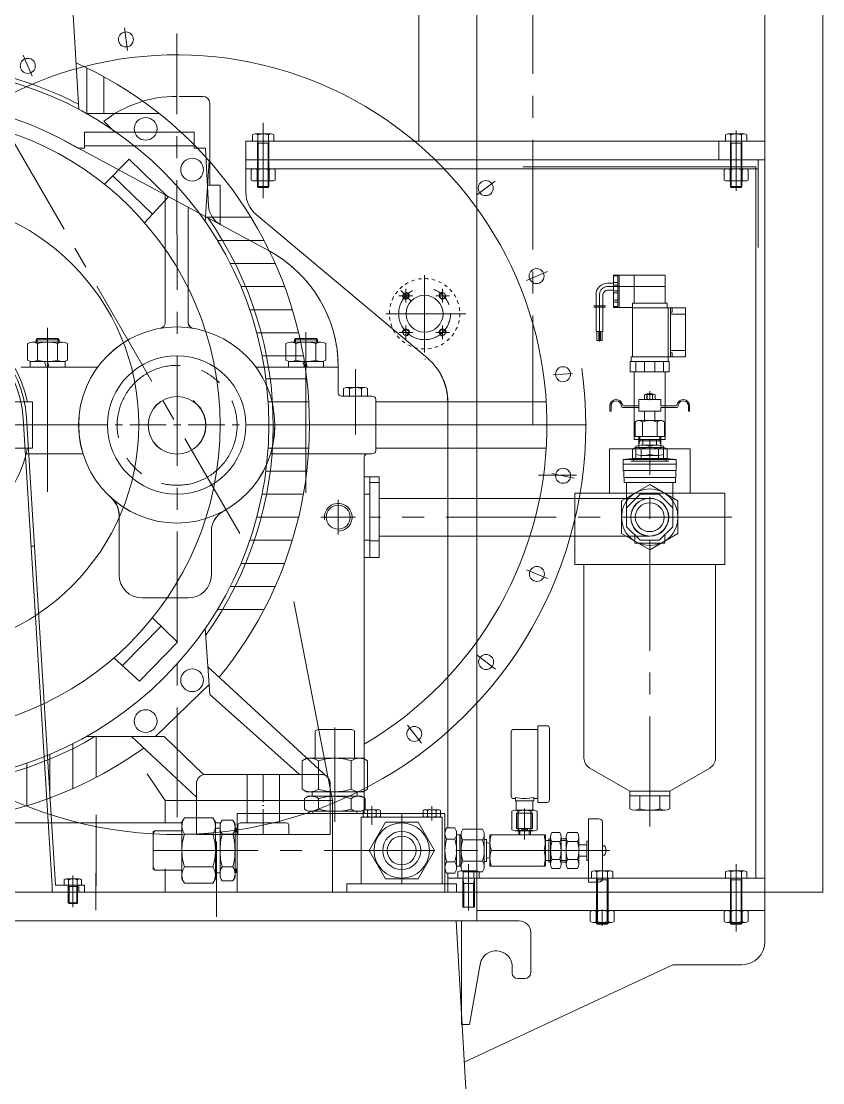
# Model space of a CAD drawing. Header units: inches. Extents: x 0 to 22015, y 0 to 16774.
# Drawn here: x 4957 to 5652, y 2529 to 3449 of the extents above; entities that cross this region are included whole.
import ezdxf

# ---------------------------------------------------------------- set-up
doc = ezdxf.new("R2010")
doc.units = ezdxf.units.IN
doc.header["$MEASUREMENT"] = 0
for name, pattern in [('ACAD_ISO04W100', [30, 24, -3, 0, -3]), ('CENTER', [50.8, 31.75, -6.35, 6.35, -6.35]), ('EB_DASH', [6, 3, -3])]:
    doc.linetypes.add(name, pattern=pattern)
for name, color, linetype, lineweight in [('CAXA0', 7, 'Continuous', 5), ('CAXA1', 5, 'CENTER', 5), ('CAXA2', 6, 'EB_DASH', 5), ('CAXA4', 3, 'Continuous', 5), ('图层1', 1, 'ACAD_ISO04W100', 5)]:
    doc.layers.add(name, color=color, linetype=linetype, lineweight=lineweight)

msp = doc.modelspace()

# ---------------------------------------------------------------- linework, layer by layer
at = {"color": 7, "lineweight": 5}
for p, q in [((5501.72, 3035.53), (5267.22, 3035.53)), ((5501.72, 3002.92), (5267.22, 3002.92))]:
    msp.add_line(p, q, dxfattribs=at)
at = {"layer": 'CAXA0', "color": 7, "linetype": 'Continuous', "lineweight": 5}
for p, q in [((5601.62, 3345.22), (5601.62, 4099.23)), ((5351.72, 3894.23), (5351.72, 2694.23)), ((5651.72, 3894.23), (5651.72, 2694.23)), ((5301.62, 3706.23), (5301.62, 3345.22)), ((5601.62, 3394.22), (5601.62, 2694.23)), ((5093.78, 3384.22), (5114.29, 3384.22)), ((5120.29, 3327.72), (5120.29, 3378.22)), ((5037.37, 3353.64), (5028.44, 3362.57)), ((5011.72, 3353.23), (5011.72, 3339.23)), ((5011.72, 3353.23), (5106.72, 3353.23)), ((5106.72, 3339.23), (5106.72, 3353.23)), ((5157.38, 3350.89), (5157.38, 3345.22)), ((5173.55, 3351.62), (5159.69, 3351.62)), ((5162, 3350.89), (5162, 3345.22)), ((5171.24, 3350.89), (5171.24, 3345.22)), ((5175.86, 3350.89), (5175.86, 3345.22)), ((5567.39, 3350.89), (5567.39, 3345.22)), ((5583.55, 3351.62), (5569.69, 3351.62)), ((5572, 3350.89), (5572, 3345.22)), ((5581.24, 3350.89), (5581.24, 3345.22)), ((5585.86, 3350.89), (5585.86, 3345.22)), ((4994.57, 3345.71), (5171.28, 3250.46)), ((4994.57, 3345.71), (5006.59, 3339.23)), ((5601.62, 3345.22), (5151.62, 3345.22)), ((5151.62, 3345.22), (5151.62, 3329.22)), ((5175.86, 3345.22), (5157.38, 3345.22)), ((5171.62, 3345.22), (5161.62, 3345.22)), ((5161.62, 3345.22), (5162.37, 3343.72)), ((5161.62, 3345.22), (5161.62, 3305.97)), ((5171.62, 3343.72), (5161.62, 3343.72)), ((5162.37, 3343.72), (5162.37, 3305.22)), ((5171.62, 3345.22), (5170.87, 3343.72)), ((5170.87, 3343.72), (5170.87, 3305.22)), ((5171.62, 3345.22), (5171.62, 3305.97)), ((5561.63, 3345.22), (5561.63, 3329.22)), ((5585.86, 3345.22), (5567.39, 3345.22)), ((5581.62, 3345.22), (5571.62, 3345.22)), ((5571.62, 3345.22), (5572.37, 3343.72)), ((5571.62, 3345.22), (5571.62, 3305.97)), ((5581.62, 3343.72), (5571.62, 3343.72)), ((5572.37, 3343.72), (5572.37, 3305.22)), ((5581.62, 3345.22), (5580.87, 3343.72)), ((5580.87, 3343.72), (5580.87, 3305.22)), ((5581.62, 3345.22), (5581.62, 3305.97)), ((5002.56, 3341.23), (5002.89, 3341.23)), ((5002.89, 3341.23), (5002.56, 3341.23)), ((5011.72, 3339.23), (5005.94, 3339.23)), ((5011.72, 3339.23), (5006.59, 3339.23)), ((5011.72, 3341.23), (5011.72, 3339.23)), ((5034.83, 3341.23), (5011.72, 3341.23)), ((5106.72, 3341.23), (5011.72, 3341.23)), ((5011.72, 3341.23), (5106.72, 3341.23)), ((5011.72, 3341.23), (5106.72, 3341.23)), ((5106.72, 3341.23), (5011.72, 3341.23)), ((5106.72, 3341.23), (5034.83, 3341.23)), ((5106.72, 3341.23), (5106.72, 3339.23)), ((5116.72, 3339.23), (5106.72, 3339.23)), ((5111.72, 3339.23), (5106.72, 3339.23)), ((5116.72, 3339.23), (5119.33, 3289.37)), ((5120.29, 3307.22), (5120.29, 3327.72)), ((5601.62, 3329.22), (5151.62, 3329.22)), ((5151.62, 3329.22), (5151.62, 3300.89)), ((5593.62, 3323.22), (5391.62, 3323.22)), ((5593.62, 3323.22), (5593.62, 2706.23)), ((5595.62, 3329.22), (5595.62, 3253.22)), ((5595.62, 3321.22), (5151.62, 3321.22)), ((5156.23, 3320.48), (5156.23, 3311.61)), ((5156.23, 3320.48), (5156.23, 3311.62)), ((5158.83, 3321.25), (5174.41, 3321.25)), ((5158.83, 3321.25), (5174.42, 3321.25)), ((5161.42, 3311.61), (5161.42, 3320.48)), ((5161.43, 3311.62), (5161.43, 3320.48)), ((5171.82, 3311.61), (5171.82, 3320.48)), ((5171.82, 3311.62), (5171.82, 3320.48)), ((5177.01, 3320.48), (5177.01, 3311.61)), ((5177.01, 3320.48), (5177.01, 3311.62)), ((5566.23, 3320.48), (5566.23, 3311.61)), ((5566.23, 3320.48), (5566.23, 3311.62)), ((5568.83, 3321.25), (5584.42, 3321.25)), ((5568.83, 3321.25), (5584.42, 3321.25)), ((5571.43, 3311.61), (5571.43, 3320.48)), ((5571.43, 3311.62), (5571.43, 3320.48)), ((5581.82, 3311.61), (5581.82, 3320.48)), ((5581.82, 3311.62), (5581.82, 3320.48)), ((5587.01, 3320.48), (5587.01, 3311.61)), ((5587.02, 3320.48), (5587.02, 3311.62)), ((5129.29, 3307.22), (5118.48, 3307.22)), ((5129.29, 3307.22), (5129.29, 3273.15)), ((5158.83, 3310.85), (5174.41, 3310.85)), ((5158.83, 3310.85), (5174.42, 3310.85)), ((5162.37, 3305.22), (5161.62, 3305.97)), ((5171.62, 3305.97), (5161.62, 3305.97)), ((5170.87, 3305.22), (5162.37, 3305.22)), ((5170.87, 3305.22), (5171.62, 3305.97)), ((5568.83, 3310.85), (5584.42, 3310.85)), ((5568.83, 3310.85), (5584.42, 3310.85)), ((5572.37, 3305.22), (5571.62, 3305.97)), ((5581.62, 3305.97), (5571.62, 3305.97)), ((5580.87, 3305.22), (5572.37, 3305.22)), ((5580.87, 3305.22), (5581.62, 3305.97)), ((5081.72, 3298.09), (5081.72, 3187.98)), ((5101.72, 3287.53), (5101.72, 3187.96)), ((5160.55, 3281.73), (5308.76, 3157.37)), ((5465.22, 3222.25), (5470.22, 3222.25)), ((5488.22, 3229.25), (5470.21, 3229.25)), ((5470.22, 3229.25), (5470.22, 3209.25)), ((5470.22, 3228.43), (5474.22, 3228.43)), ((5470.22, 3222.89), (5474.22, 3222.89)), ((5474.22, 3229.25), (5474.22, 3209.25)), ((5475.22, 3229.25), (5475.22, 3209.25)), ((5488.22, 3229.25), (5515.22, 3229.25)), ((5488.22, 3229.25), (5488.22, 3204.75)), ((5515.22, 3229.25), (5515.22, 3204.75)), ((5465.22, 3216.25), (5470.22, 3216.25)), ((5470.22, 3221.25), (5470.22, 3201.25)), ((5470.22, 3220.43), (5474.22, 3220.43)), ((5470.22, 3215.6), (5474.22, 3215.6)), ((5470.22, 3213.71), (5474.22, 3213.71)), ((5474.22, 3221.25), (5474.22, 3201.25)), ((5475.22, 3221.25), (5475.22, 3201.25)), ((5455.22, 3212.25), (5455.22, 3202.45)), ((5455.22, 3204.25), (5455.22, 3194.45)), ((5461.22, 3212.25), (5461.22, 3202.45)), ((5461.22, 3204.25), (5461.22, 3194.45)), ((5470.22, 3207.6), (5474.22, 3207.6)), ((5470.22, 3205.71), (5474.22, 3205.71)), ((5486.72, 3204.75), (5516.72, 3204.75)), ((5486.72, 3204.75), (5486.72, 3200.75)), ((5516.72, 3204.75), (5516.72, 3200.75)), ((5453.22, 3202.45), (5463.4, 3202.45)), ((5453.22, 3201.45), (5463.4, 3201.45)), ((5455.22, 3201.45), (5455.22, 3180.26)), ((5461.22, 3201.45), (5461.22, 3180.26)), ((5470.22, 3202.06), (5474.22, 3202.06)), ((5470.22, 3201.25), (5486.72, 3201.25)), ((5486.72, 3200.75), (5486.72, 3158.25)), ((5486.72, 3200.75), (5532.72, 3200.75)), ((5486.72, 3196.75), (5486.72, 3192.75)), ((5517.72, 3200.75), (5517.72, 3158.25)), ((5519.72, 3200.75), (5519.72, 3158.25)), ((5519.72, 3200.55), (5521.22, 3200.55)), ((5519.72, 3197.05), (5521.22, 3197.05)), ((5519.72, 3195.25), (5532.72, 3195.25)), ((5521.22, 3200.55), (5521.22, 3197.05)), ((5532.72, 3200.75), (5532.72, 3158.25)), ((5517.72, 3192.75), (5517.72, 3154.23)), ((5455.22, 3180.26), (5461.22, 3180.26)), ((5455.97, 3172.41), (5455.97, 3180.26)), ((5457.47, 3172.41), (5457.47, 3180.26)), ((5458.97, 3172.41), (5458.97, 3180.26)), ((5460.47, 3172.41), (5460.47, 3180.26)), ((4962.4, 3155.51), (4962.4, 3169.85)), ((4992.71, 3171.13), (4966.73, 3171.13)), ((4969.76, 3173.13), (4970.76, 3174.13)), ((4989.76, 3173.13), (4969.76, 3173.13)), ((4969.76, 3173.13), (4969.76, 3171.13)), ((4988.76, 3174.13), (4970.76, 3174.13)), ((4970.76, 3174.13), (4970.76, 3171.13)), ((4971.06, 3169.85), (4971.06, 3155.51)), ((4988.38, 3169.85), (4988.38, 3155.51)), ((4989.76, 3173.13), (4988.76, 3174.13)), ((4988.76, 3174.13), (4988.76, 3171.13)), ((4989.76, 3173.13), (4989.76, 3171.13)), ((4997.04, 3155.51), (4997.04, 3169.85)), ((5186.4, 3155.51), (5186.4, 3169.85)), ((5216.71, 3171.13), (5190.73, 3171.13)), ((5193.76, 3173.13), (5194.76, 3174.13)), ((5213.76, 3173.13), (5193.76, 3173.13)), ((5193.76, 3173.13), (5193.76, 3171.13)), ((5212.76, 3174.13), (5194.76, 3174.13)), ((5194.76, 3174.13), (5194.76, 3171.13)), ((5195.06, 3169.85), (5195.06, 3155.51)), ((5212.38, 3169.85), (5212.38, 3155.51)), ((5213.76, 3173.13), (5212.76, 3174.13)), ((5212.76, 3174.13), (5212.76, 3171.13)), ((5213.76, 3173.13), (5213.76, 3171.13)), ((5221.04, 3155.51), (5221.04, 3169.85)), ((5457.47, 3172.41), (5455.97, 3172.41)), ((5460.47, 3172.41), (5458.97, 3172.41)), ((5485.72, 3158.25), (5532.72, 3158.25)), ((5485.72, 3158.25), (5485.72, 3154.23)), ((5517.72, 3158.25), (5517.72, 3154.23)), ((5519.72, 3163.75), (5532.72, 3163.75)), ((5519.72, 3161.94), (5521.22, 3161.94)), ((5519.72, 3158.44), (5521.22, 3158.44)), ((5521.22, 3158.44), (5521.22, 3161.94)), ((5022.94, 3149.23), (4956.92, 3149.23)), ((4964.66, 3154.23), (4994.86, 3154.23)), ((4964.66, 3149.23), (4964.66, 3154.23)), ((4964.66, 3149.23), (4994.86, 3149.23)), ((4992.71, 3154.23), (4966.73, 3154.23)), ((4978.47, 3149.23), (4977.13, 3154.23)), ((4980.88, 3149.88), (4979.72, 3154.23)), ((4981.06, 3149.23), (4980.88, 3149.88)), ((4994.86, 3149.23), (4994.86, 3154.23)), ((5231.72, 3149.23), (5160.42, 3149.23)), ((5188.66, 3154.23), (5218.86, 3154.23)), ((5188.66, 3149.23), (5188.66, 3154.23)), ((5188.66, 3149.23), (5218.86, 3149.23)), ((5216.71, 3154.23), (5190.73, 3154.23)), ((5202.47, 3149.23), (5201.13, 3154.23)), ((5204.88, 3149.88), (5203.72, 3154.23)), ((5205.06, 3149.23), (5204.88, 3149.88)), ((5218.86, 3149.23), (5218.86, 3154.23)), ((5231.72, 3150.19), (5231.72, 3127.23)), ((5484.72, 3154.23), (5484.72, 3145.25)), ((5518.72, 3154.23), (5484.72, 3154.23)), ((5489.74, 3145.25), (5489.74, 3154.23)), ((5497.32, 3145.25), (5497.32, 3154.23)), ((5506.09, 3145.25), (5506.09, 3154.23)), ((5513.7, 3145.25), (5513.7, 3154.23)), ((5518.72, 3154.23), (5518.72, 3145.25)), ((5484.72, 3145.25), (5518.72, 3145.25)), ((5488.22, 3145.25), (5488.22, 3086.75)), ((5515.22, 3145.25), (5515.22, 3086.75)), ((5236.33, 3130.96), (5236.33, 3124.23)), ((5254.51, 3131.73), (5238.92, 3131.73)), ((5241.52, 3130.96), (5241.52, 3124.23)), ((5251.91, 3130.96), (5251.91, 3124.23)), ((5257.11, 3130.96), (5257.11, 3124.23)), ((5261.22, 3124.23), (5234.72, 3124.23)), ((5257.11, 3124.23), (5236.33, 3124.23)), ((5264.22, 3121.23), (5264.22, 3077.23)), ((5511.22, 3121.23), (5492.22, 3121.23)), ((5492.22, 3121.23), (5492.22, 3111.23)), ((5497.1, 3121.6), (5497.1, 3125.27)), ((5505.18, 3125.63), (5498.26, 3125.63)), ((5505.18, 3121.23), (5498.26, 3121.23)), ((5499.22, 3125.96), (5499.52, 3126.26)), ((5499.22, 3125.96), (5504.22, 3125.96)), ((5499.22, 3125.96), (5499.22, 3121.23)), ((5499.41, 3125.27), (5499.41, 3121.6)), ((5503.92, 3126.26), (5499.52, 3126.26)), ((5504.22, 3125.96), (5503.92, 3126.26)), ((5504.03, 3125.27), (5504.03, 3121.6)), ((5504.22, 3125.96), (5504.22, 3121.23)), ((5506.34, 3121.6), (5506.34, 3125.27)), ((5511.22, 3121.23), (5511.22, 3115.91)), ((4966.72, 3119.23), (4944.33, 3119.23)), ((4966.72, 3119.23), (4966.72, 3079.23)), ((5412.14, 3119.24), (5264.22, 3119.24)), ((5326.62, 3119.07), (5326.62, 2749.86)), ((5326.72, 3119.07), (5326.72, 2749.86)), ((5467.15, 3115.7), (5467.15, 3111.23)), ((5468.22, 3115.7), (5468.22, 3111.23)), ((5477.13, 3115.91), (5477.13, 3115.49)), ((5492.22, 3114.49), (5478.13, 3114.49)), ((5492.22, 3115.91), (5479.1, 3115.91)), ((5511.22, 3115.91), (5524.34, 3115.91)), ((5511.22, 3114.49), (5525.31, 3114.49)), ((5511.22, 3114.49), (5511.22, 3111.23)), ((5526.31, 3115.91), (5526.31, 3115.49)), ((5535.22, 3115.7), (5535.22, 3111.23)), ((5536.29, 3115.7), (5536.29, 3111.23)), ((4958.5, 3105.25), (4983.73, 2699.27)), ((4961.49, 3105.43), (4986.73, 2700.24)), ((5467.15, 3111.23), (5468.22, 3111.23)), ((5511.36, 3103.23), (5492.2, 3103.23)), ((5511.22, 3111.23), (5492.22, 3111.23)), ((5497.22, 3111.23), (5497.22, 3103.23)), ((5506.22, 3111.23), (5506.22, 3103.23)), ((5536.29, 3111.23), (5535.22, 3111.23)), ((5006.76, 3099.23), (4966.72, 3099.23)), ((5176.68, 3099.23), (5446.99, 3099.23)), ((5489.02, 3101.73), (5489.02, 3089.23)), ((5495.37, 3101.73), (5495.37, 3089.23)), ((5508.07, 3101.79), (5508.07, 3089.23)), ((5514.43, 3101.73), (5514.43, 3089.23)), ((5488.22, 3086.75), (5515.22, 3086.75)), ((5514.43, 3089.23), (5489.02, 3089.23)), ((5492.22, 3089.23), (5492.22, 3079.73)), ((5493.02, 3085.5), (5492.22, 3082.4)), ((5492.22, 3085.5), (5511.22, 3085.5)), ((5493.02, 3089.23), (5493.02, 3085.5)), ((5495.72, 3086.75), (5495.72, 3081.75)), ((5507.72, 3086.75), (5507.72, 3081.75)), ((5510.42, 3089.23), (5510.42, 3085.5)), ((5510.42, 3085.5), (5511.22, 3082.4)), ((5511.22, 3089.23), (5511.22, 3079.73)), ((4966.72, 3079.23), (4944.34, 3079.23)), ((5412.14, 3079.23), (5264.22, 3079.23)), ((5466.72, 3040.22), (5466.72, 3078.54)), ((5466.72, 3078.54), (5536.72, 3078.54)), ((5486.71, 3078.47), (5486.71, 3070.2)), ((5489.72, 3080.75), (5489.72, 3073.75)), ((5512.98, 3079.73), (5490.47, 3079.73)), ((5494.22, 3078.47), (5494.22, 3070.2)), ((5495.72, 3081.75), (5507.72, 3081.75)), ((5501.72, 3080.75), (5501.72, 3073.75)), ((5501.72, 3075.75), (5501.72, 3068.75)), ((5509.23, 3078.47), (5509.23, 3070.2)), ((5513.72, 3080.75), (5513.72, 3073.75)), ((5516.74, 3078.47), (5516.74, 3070.2)), ((5536.72, 3040.22), (5536.72, 3078.54)), ((5010.44, 3074.23), (4961.16, 3074.23)), ((5261.22, 3074.23), (5172.92, 3074.23)), ((5254.22, 3071.23), (5254.22, 2762.24)), ((5478.72, 3069.23), (5486.71, 3070.2)), ((5524.72, 3069.23), (5478.72, 3069.23)), ((5478.72, 3069.23), (5478.72, 3059.73)), ((5485.22, 3067.75), (5518.22, 3067.75)), ((5485.22, 3067.75), (5518.22, 3067.75)), ((5486.71, 3070.2), (5516.85, 3070.2)), ((5487.72, 3069.75), (5515.72, 3069.75)), ((5487.72, 3069.75), (5487.72, 3067.75)), ((5487.72, 3067.75), (5515.72, 3067.75)), ((5489.72, 3073.75), (5489.72, 3069.75)), ((5495.72, 3072.75), (5507.72, 3072.75)), ((5495.72, 3067.75), (5507.72, 3067.75)), ((5513.72, 3073.75), (5513.72, 3069.75)), ((5515.72, 3069.75), (5515.72, 3067.75)), ((5524.72, 3069.23), (5516.73, 3070.2)), ((5524.72, 3069.23), (5524.72, 3059.73)), ((5524.72, 3065.23), (5478.72, 3065.23)), ((5524.72, 3059.73), (5478.72, 3059.73)), ((5479.22, 3059.73), (5479.22, 3053.73)), ((5524.22, 3059.73), (5524.22, 3053.73)), ((5267.22, 3054.23), (5254.22, 3054.23)), ((5259.22, 3054.23), (5259.22, 2984.23)), ((5267.22, 3049.23), (5259.22, 3049.23)), ((5267.22, 3054.23), (5267.22, 2984.23)), ((5405.22, 3055.74), (5438.22, 3055.74)), ((5501.72, 3047.53), (5477.21, 3033.38)), ((5524.22, 3053.73), (5479.22, 3053.73)), ((5479.47, 3053.73), (5479.47, 3049.23)), ((5523.97, 3049.23), (5479.47, 3049.23)), ((5481.72, 3049.23), (5481.72, 3010.95)), ((5526.23, 3033.38), (5501.72, 3047.53)), ((5521.72, 3010.95), (5521.72, 3049.23)), ((5523.97, 3053.73), (5523.97, 3049.23)), ((5259.22, 3039.23), (5254.22, 3039.23)), ((5436.71, 3040.22), (5436.71, 2978.22)), ((5436.71, 3040.22), (5566.72, 3040.22)), ((5493.44, 3039.23), (5481.72, 3027.52)), ((5510, 3039.23), (5493.44, 3039.23)), ((5521.72, 3027.52), (5510, 3039.23)), ((5566.72, 3040.22), (5566.72, 2978.22)), ((5477.21, 3033.38), (5477.21, 3005.08)), ((5526.23, 3005.08), (5526.23, 3033.38)), ((5041.72, 3020.93), (5041.72, 2969.23)), ((5481.72, 3010.95), (5493.44, 2999.23)), ((5510, 2999.23), (5521.72, 3010.95)), ((5121.72, 3006.92), (5121.72, 2969.23)), ((5477.21, 3005.08), (5501.72, 2990.93)), ((5488.72, 3003.61), (5488.72, 2996.73)), ((5501.72, 2990.93), (5526.23, 3005.08)), ((5514.72, 3003.92), (5514.72, 2996.73)), ((4968.4, 2994.23), (4965.4, 2994.23)), ((5259.22, 2999.23), (5254.22, 2999.23)), ((5267.22, 2998.73), (5259.22, 2998.73)), ((5488.72, 2999.03), (5488.72, 2996.73)), ((5514.72, 2996.73), (5488.72, 2996.73)), ((5493.44, 2999.23), (5510, 2999.23)), ((5514.72, 2999.03), (5514.72, 2996.73)), ((5267.22, 2984.23), (5254.22, 2984.23)), ((5436.72, 2978.22), (5566.72, 2978.22)), ((5444.71, 2810.4), (5444.71, 2978.22)), ((5558.72, 2810.4), (5558.72, 2978.22)), ((5101.72, 2949.23), (5061.72, 2949.23)), ((5101.72, 2949.23), (5061.72, 2949.23)), ((5226.72, 2773.73), (5193.17, 2946.29)), ((5214.06, 2835.23), (5211.73, 2833.88)), ((5243.4, 2835.23), (5214.06, 2835.23)), ((5243.4, 2835.23), (5245.73, 2833.88)), ((5383.74, 2835.24), (5404.74, 2835.24)), ((5404.74, 2838.49), (5412.74, 2838.49)), ((5404.74, 2838.49), (5404.74, 2771.99)), ((5414.74, 2836.49), (5414.74, 2773.99)), ((5211.73, 2833.88), (5211.73, 2810.23)), ((5245.73, 2833.88), (5245.73, 2810.23)), ((5381.74, 2833.24), (5381.74, 2777.24)), ((5204.22, 2810.23), (5200.43, 2808.04)), ((5200.43, 2808.04), (5200.43, 2783.42)), ((5204.22, 2810.23), (5211.73, 2810.23)), ((5253.24, 2810.23), (5204.22, 2810.23)), ((5214.58, 2808.04), (5214.58, 2783.42)), ((5242.89, 2808.04), (5242.89, 2783.42)), ((5253.24, 2810.23), (5257.03, 2808.04)), ((5257.03, 2808.04), (5257.03, 2783.42)), ((5484.4, 2781.72), (5449.72, 2801.74)), ((5519.04, 2781.72), (5553.72, 2801.74)), ((5081.72, 2773.73), (5066.12, 2796.8)), ((5204.22, 2781.23), (5200.43, 2783.42)), ((5209.23, 2781.23), (5204.22, 2781.23)), ((5204.22, 2781.23), (5253.24, 2781.23)), ((5209.23, 2781.23), (5209.23, 2777.23)), ((5248.23, 2781.23), (5248.23, 2777.23)), ((5253.24, 2781.23), (5257.03, 2783.42)), ((5484.4, 2781.72), (5519.04, 2781.72)), ((5484.4, 2766.5), (5484.4, 2781.72)), ((5519.04, 2766.5), (5519.04, 2781.72)), ((5081.72, 2773.73), (5226.72, 2773.73)), ((5081.72, 2773.73), (5081.72, 2754.23)), ((5205.73, 2777.23), (5202.43, 2775.33)), ((5202.43, 2775.33), (5202.43, 2766.14)), ((5209.23, 2777.23), (5205.73, 2777.23)), ((5205.73, 2777.23), (5251.73, 2777.23)), ((5214.58, 2775.33), (5214.58, 2766.14)), ((5226.72, 2773.73), (5226.72, 2694.23)), ((5242.89, 2775.33), (5242.89, 2766.14)), ((5251.73, 2777.23), (5255.03, 2775.33)), ((5255.03, 2775.33), (5255.03, 2766.14)), ((5383.74, 2775.24), (5385.24, 2775.24)), ((5385.24, 2773.24), (5385.24, 2776.32)), ((5385.24, 2773.24), (5401.24, 2773.24)), ((5385.99, 2772.79), (5385.99, 2773.24)), ((5385.99, 2765.24), (5385.99, 2772.79)), ((5400.49, 2772.79), (5400.49, 2773.24)), ((5400.49, 2765.24), (5400.49, 2772.79)), ((5401.24, 2773.24), (5401.24, 2776.32)), ((5401.24, 2775.24), (5404.74, 2775.24)), ((5412.74, 2771.99), (5404.74, 2771.99)), ((5484.4, 2777.72), (5519.04, 2777.72)), ((5491.72, 2777.72), (5511.72, 2777.72)), ((5493.06, 2766.5), (5493.06, 2777.72)), ((5510.38, 2766.5), (5510.38, 2777.72)), ((5324.24, 2762.24), (5144.24, 2762.24)), ((5144.24, 2762.24), (5144.24, 2694.23)), ((5205.73, 2764.24), (5202.43, 2766.14)), ((5251.73, 2764.24), (5205.73, 2764.24)), ((5209.73, 2764.31), (5209.73, 2762.24)), ((5247.73, 2764.31), (5247.73, 2762.24)), ((5251.73, 2764.24), (5255.03, 2766.14)), ((5253.22, 2759.84), (5253.22, 2765.03)), ((5266.36, 2765.64), (5255.1, 2765.64)), ((5256.98, 2765.03), (5256.98, 2759.84)), ((5264.48, 2765.03), (5264.48, 2759.84)), ((5268.23, 2759.84), (5268.23, 2765.03)), ((5305.22, 2759.84), (5305.22, 2765.03)), ((5318.36, 2765.64), (5307.1, 2765.64)), ((5308.98, 2765.03), (5308.98, 2759.84)), ((5316.48, 2765.03), (5316.48, 2759.84)), ((5320.23, 2759.84), (5320.23, 2765.03)), ((5324.24, 2762.24), (5324.24, 2694.23)), ((5324.24, 2762.24), (5324.24, 2694.23)), ((5382.27, 2756.24), (5382.27, 2764.24)), ((5401.46, 2765.24), (5385.01, 2765.24)), ((5385.99, 2765.24), (5400.49, 2765.24)), ((5386.24, 2749.24), (5386.24, 2762.74)), ((5386.24, 2762.74), (5400.24, 2762.74)), ((5387.49, 2762.74), (5387.49, 2765.24)), ((5387.49, 2749.24), (5387.49, 2762.74)), ((5387.75, 2756.24), (5387.75, 2764.24)), ((5398.72, 2756.24), (5398.72, 2764.24)), ((5398.99, 2762.74), (5398.99, 2765.24)), ((5398.99, 2749.24), (5398.99, 2762.74)), ((5400.24, 2749.24), (5400.24, 2762.74)), ((5404.21, 2756.24), (5404.21, 2764.24)), ((5488.73, 2765.22), (5514.71, 2765.22)), ((5096.55, 2754.23), (4641.72, 2754.23)), ((5096.24, 2754.75), (5098.43, 2758.54)), ((5096.24, 2754.75), (5096.24, 2705.73)), ((5098.43, 2758.54), (5123.05, 2758.54)), ((5098.43, 2758.53), (5123.05, 2758.53)), ((5125.24, 2754.75), (5123.05, 2758.54)), ((5129.93, 2754.23), (5124.93, 2754.23)), ((5125.24, 2705.73), (5125.24, 2754.75)), ((5129.24, 2753.24), (5131.15, 2756.54)), ((5129.24, 2707.24), (5129.24, 2753.24)), ((5131.15, 2756.54), (5140.33, 2756.54)), ((5131.15, 2756.53), (5140.33, 2756.53)), ((5142.24, 2753.24), (5140.33, 2756.54)), ((5141.67, 2754.23), (5141.55, 2754.23)), ((5142.24, 2753.24), (5142.24, 2707.24)), ((5251.73, 2759.24), (5251.73, 2701.24)), ((5321.73, 2759.24), (5251.73, 2759.24)), ((5266.36, 2759.24), (5255.1, 2759.24)), ((5272.59, 2754.74), (5258.44, 2730.24)), ((5300.89, 2754.74), (5272.59, 2754.74)), ((5315.04, 2730.24), (5300.89, 2754.74)), ((5318.36, 2759.24), (5307.1, 2759.24)), ((5321.73, 2759.24), (5321.73, 2701.24)), ((5382.27, 2756.24), (5382.27, 2748.24)), ((5387.75, 2756.24), (5387.75, 2748.24)), ((5398.72, 2756.24), (5398.72, 2748.24)), ((5404.21, 2756.24), (5404.21, 2748.24)), ((5448.74, 2757.74), (5457.74, 2757.74)), ((5448.74, 2757.74), (5448.74, 2730.24)), ((5460.74, 2754.74), (5460.74, 2705.74)), ((5071.24, 2744.9), (5072.59, 2747.24)), ((5071.24, 2746.74), (5072.3, 2746.74)), ((5071.24, 2746.74), (5071.24, 2713.74)), ((5072.59, 2747.24), (5096.24, 2747.24)), ((5098.43, 2744.38), (5123.05, 2744.38)), ((5125.12, 2749.74), (5129.24, 2749.74)), ((5131.15, 2744.38), (5140.33, 2744.38)), ((5144.24, 2749.24), (5142.24, 2749.24)), ((5142.24, 2747.74), (5143.74, 2749.24)), ((5142.24, 2749.15), (5142.33, 2749.24)), ((5144.24, 2745.85), (5142.24, 2747.85)), ((5142.24, 2746.74), (5144.24, 2745.74)), ((5144.24, 2747.27), (5142.26, 2749.24)), ((5142.52, 2746.6), (5144.24, 2748.32)), ((5143.46, 2746.13), (5144.24, 2746.91)), ((5144.24, 2748.68), (5143.68, 2749.24)), ((5324.24, 2715.51), (5324.24, 2744.96)), ((5325.73, 2749.86), (5332.74, 2749.86)), ((5334.24, 2715.51), (5334.24, 2744.96)), ((5334.24, 2743.74), (5338.24, 2743.74)), ((5337.24, 2716.74), (5337.24, 2743.74)), ((5338.24, 2744.09), (5338.24, 2730.24)), ((5339.69, 2748.71), (5356.78, 2748.71)), ((5358.24, 2716.38), (5358.24, 2744.09)), ((5411.24, 2743.74), (5363.24, 2743.74)), ((5363.24, 2743.53), (5363.24, 2716.74)), ((5401.46, 2747.24), (5385.01, 2747.24)), ((5386.24, 2749.24), (5400.24, 2749.24)), ((5388.24, 2743.74), (5388.24, 2747.24)), ((5389.24, 2743.74), (5389.24, 2747.24)), ((5390.74, 2748.24), (5390.74, 2749.24)), ((5390.74, 2748.24), (5395.74, 2748.24)), ((5395.74, 2748.24), (5395.74, 2749.24)), ((5397.24, 2743.74), (5397.24, 2747.24)), ((5398.24, 2743.74), (5398.24, 2747.24)), ((5411.24, 2716.74), (5411.24, 2743.74)), ((5417, 2745.82), (5423.7, 2745.82)), ((5430.38, 2745.82), (5439.09, 2745.82)), ((5332.74, 2740.05), (5325.73, 2740.05)), ((5337.24, 2742.74), (5338.24, 2742.74)), ((5356.78, 2739.47), (5339.69, 2739.47)), ((5358.24, 2739.74), (5360.24, 2739.74)), ((5360.24, 2739.74), (5360.24, 2720.74)), ((5360.24, 2737.24), (5363.24, 2736.39)), ((5411.24, 2738.84), (5414.24, 2738.84)), ((5414.24, 2740.24), (5414.24, 2720.24)), ((5414.24, 2740.24), (5415.85, 2740.24)), ((5414.24, 2738.84), (5415.85, 2738.84)), ((5415.85, 2718.54), (5415.85, 2741.93)), ((5423.7, 2738.03), (5417, 2738.03)), ((5424.85, 2718.54), (5424.85, 2741.93)), ((5424.85, 2740.24), (5429.24, 2740.24)), ((5424.85, 2738.84), (5429.24, 2738.84)), ((5429.24, 2718.54), (5429.24, 2741.93)), ((5439.09, 2738.03), (5430.38, 2738.03)), ((5440.24, 2718.54), (5440.24, 2741.93)), ((5440.24, 2735.24), (5447.24, 2735.24)), ((5448.74, 2738.47), (5447.24, 2738.47)), ((5447.24, 2725.24), (5447.24, 2738.47)), ((5447.24, 2735.24), (5447.24, 2721.47)), ((5460.74, 2734.24), (5462.43, 2734.24)), ((5460.74, 2726.24), (5460.74, 2734.24)), ((5258.44, 2730.24), (5272.59, 2705.73)), ((5300.89, 2705.73), (5315.04, 2730.24)), ((5338.24, 2716.38), (5338.24, 2730.24)), ((5364.41, 2730.24), (5410.09, 2730.24)), ((5440.24, 2725.24), (5447.24, 2725.24)), ((5448.74, 2730.24), (5448.74, 2702.74)), ((5462.45, 2726.24), (5460.74, 2726.24)), ((5463.84, 2730.64), (5463.45, 2730.64)), ((5463.45, 2730.64), (5463.45, 2729.84)), ((5463.84, 2729.84), (5463.45, 2729.84)), ((5071.24, 2715.57), (5072.59, 2713.23)), ((5098.43, 2716.09), (5123.05, 2716.09)), ((5131.15, 2716.09), (5140.33, 2716.09)), ((5332.74, 2720.42), (5325.73, 2720.42)), ((5334.24, 2716.74), (5338.24, 2716.74)), ((5337.24, 2717.74), (5338.24, 2717.74)), ((5356.78, 2721), (5339.69, 2721)), ((5358.24, 2720.74), (5360.24, 2720.74)), ((5360.24, 2723.24), (5363.24, 2724.09)), ((5363.24, 2716.74), (5411.24, 2716.74)), ((5411.24, 2721.64), (5414.24, 2721.64)), ((5414.24, 2721.64), (5415.85, 2721.64)), ((5414.24, 2720.24), (5415.85, 2720.24)), ((5423.7, 2722.44), (5417, 2722.44)), ((5424.85, 2721.64), (5429.24, 2721.64)), ((5424.85, 2720.24), (5429.24, 2720.24)), ((5439.09, 2722.44), (5430.38, 2722.44)), ((5448.74, 2721.47), (5447.24, 2721.47)), ((5072.59, 2713.24), (5096.24, 2713.24)), ((5081.72, 2713.24), (5081.72, 2694.24)), ((5096.24, 2705.73), (5096.24, 2713.24)), ((5125.24, 2710.74), (5125.24, 2705.73)), ((5125.24, 2710.74), (5129.24, 2710.74)), ((5129.24, 2710.74), (5129.24, 2707.24)), ((5129.24, 2707.24), (5131.15, 2703.94)), ((5142.24, 2707.24), (5140.33, 2703.94)), ((5144.24, 2711.24), (5142.17, 2711.24)), ((5142.24, 2713.74), (5144.24, 2714.74)), ((5142.24, 2707.24), (5142.24, 2713.74)), ((5142.24, 2712.38), (5143.6, 2713.74)), ((5143.49, 2711.24), (5142.24, 2712.5)), ((5144.24, 2711.91), (5142.4, 2713.74)), ((5142.51, 2711.24), (5144.24, 2712.97)), ((5144.24, 2713.33), (5143.82, 2713.74)), ((5143.93, 2711.24), (5144.24, 2711.55)), ((5144.24, 2714.74), (5144.24, 2701.66)), ((5325.73, 2710.61), (5332.74, 2710.61)), ((5326.72, 2710.61), (5326.72, 2706.23)), ((5335.48, 2711.9), (5335.48, 2706.23)), ((5351.65, 2712.63), (5337.79, 2712.63)), ((5339.69, 2711.76), (5356.78, 2711.76)), ((5340.1, 2711.9), (5340.1, 2706.23)), ((5349.34, 2711.9), (5349.34, 2706.23)), ((5353.95, 2711.9), (5353.95, 2706.23)), ((5417, 2714.65), (5423.7, 2714.65)), ((5430.38, 2714.65), (5439.09, 2714.65)), ((5451.38, 2711.9), (5451.38, 2706.23)), ((5467.55, 2712.63), (5453.69, 2712.63)), ((5456, 2711.9), (5456, 2706.23)), ((5465.24, 2711.9), (5465.24, 2706.23)), ((5469.86, 2711.9), (5469.86, 2706.23)), ((5567.39, 2711.9), (5567.39, 2706.23)), ((5583.55, 2712.63), (5569.69, 2712.63)), ((5572, 2711.9), (5572, 2706.23)), ((5581.24, 2711.9), (5581.24, 2706.23)), ((5585.86, 2711.9), (5585.86, 2706.23)), ((4983.73, 2699.27), (4983.73, 2694.23)), ((5011.73, 2700.24), (4986.68, 2700.24)), ((4994.22, 2704.93), (4994.22, 2700.24)), ((5009.23, 2700.24), (4994.22, 2700.24)), ((5007.35, 2705.54), (4996.1, 2705.54)), ((5005.73, 2700.24), (4997.73, 2700.24)), ((4997.73, 2700.24), (4998.33, 2698.99)), ((4997.73, 2700.24), (4997.73, 2684.84)), ((5005.73, 2698.99), (4997.73, 2698.99)), ((4997.97, 2704.93), (4997.97, 2700.24)), ((4998.33, 2698.99), (4998.33, 2684.24)), ((5005.73, 2700.24), (5005.13, 2698.99)), ((5005.13, 2698.99), (5005.13, 2684.24)), ((5005.48, 2704.93), (5005.48, 2700.24)), ((5005.73, 2700.24), (5005.73, 2684.84)), ((5006.73, 2700.24), (5006.73, 2694.24)), ((5009.23, 2704.93), (5009.23, 2700.24)), ((5011.73, 2700.23), (5011.73, 2694.23)), ((5096.24, 2705.73), (5098.43, 2701.94)), ((5098.43, 2701.94), (5123.05, 2701.94)), ((5125.24, 2705.73), (5123.05, 2701.94)), ((5131.15, 2703.94), (5140.33, 2703.94)), ((5334.23, 2701.24), (5239.23, 2701.24)), ((5239.23, 2701.24), (5239.23, 2694.23)), ((5272.59, 2705.73), (5300.89, 2705.73)), ((5601.62, 2706.23), (5326.62, 2706.23)), ((5326.72, 2706.23), (5326.72, 2694.23)), ((5334.23, 2701.24), (5334.23, 2694.23)), ((5353.95, 2706.23), (5335.48, 2706.23)), ((5349.72, 2706.23), (5339.72, 2706.23)), ((5339.72, 2706.23), (5339.72, 2681.23)), ((5339.72, 2706.23), (5340.47, 2701.73)), ((5349.72, 2701.73), (5339.72, 2701.73)), ((5340.47, 2701.73), (5340.47, 2681.23)), ((5349.72, 2706.23), (5348.97, 2701.73)), ((5348.97, 2701.73), (5348.97, 2681.23)), ((5349.72, 2706.23), (5349.72, 2681.23)), ((5448.64, 2702.74), (5457.64, 2702.74)), ((5448.74, 2702.74), (5457.74, 2702.74)), ((5469.86, 2706.23), (5451.38, 2706.23)), ((5465.62, 2706.23), (5455.62, 2706.23)), ((5455.62, 2706.23), (5456.37, 2704.73)), ((5455.62, 2706.23), (5455.62, 2666.98)), ((5465.62, 2704.73), (5455.62, 2704.73)), ((5456.37, 2704.73), (5456.37, 2666.23)), ((5465.62, 2706.23), (5464.87, 2704.73)), ((5464.87, 2704.73), (5464.87, 2666.23)), ((5465.62, 2706.23), (5465.62, 2666.98)), ((5585.86, 2706.23), (5567.39, 2706.23)), ((5581.62, 2706.23), (5571.62, 2706.23)), ((5571.62, 2706.23), (5572.37, 2704.73)), ((5571.62, 2706.23), (5571.62, 2666.98)), ((5581.62, 2704.73), (5571.62, 2704.73)), ((5572.37, 2704.73), (5572.37, 2666.23)), ((5581.62, 2706.23), (5580.87, 2704.73)), ((5580.87, 2704.73), (5580.87, 2666.23)), ((5581.62, 2706.23), (5581.62, 2666.98)), ((5351.72, 2694.23), (4461.72, 2694.23)), ((5321.72, 2694.23), (5151.72, 2694.23)), ((5324.24, 2694.23), (5300.88, 2694.23)), ((5651.72, 2694.23), (5351.63, 2694.23)), ((5351.72, 2694.23), (5351.72, 2669.23)), ((5351.72, 2694.23), (5351.72, 2669.23)), ((5351.72, 2694.23), (5351.72, 2669.24)), ((5601.62, 2694.23), (5601.62, 2651.23)), ((4998.33, 2684.24), (4997.73, 2684.84)), ((5005.73, 2684.84), (4997.73, 2684.84)), ((5005.13, 2684.24), (4998.33, 2684.24)), ((5005.13, 2684.24), (5005.73, 2684.84)), ((5349.72, 2681.23), (5339.72, 2681.23)), ((5601.62, 2678.23), (5351.63, 2678.23)), ((5450.23, 2677.46), (5450.23, 2668.59)), ((5452.83, 2678.22), (5468.41, 2678.22)), ((5455.42, 2668.59), (5455.42, 2677.46)), ((5465.82, 2668.59), (5465.82, 2677.46)), ((5471.01, 2677.46), (5471.01, 2668.59)), ((5566.23, 2677.43), (5566.23, 2668.57)), ((5568.83, 2678.2), (5584.42, 2678.2)), ((5571.43, 2668.57), (5571.43, 2677.43)), ((5581.82, 2668.57), (5581.82, 2677.43)), ((5587.01, 2677.43), (5587.01, 2668.57)), ((4479.65, 2669.23), (5341.18, 2669.23)), ((5333.79, 2669.24), (5351.72, 2669.24)), ((5333.79, 2669.23), (5351.72, 2669.23)), ((5333.79, 2669.23), (5351.72, 2669.23)), ((5333.79, 2669.23), (5351.71, 2669.23)), ((5333.8, 2669.23), (5357.51, 2264.23)), ((5333.8, 2669.23), (5351.72, 2669.23)), ((5338.53, 2669.23), (5388.53, 2669.23)), ((5338.53, 2579.23), (5338.53, 2669.23)), ((5452.83, 2667.82), (5468.41, 2667.82)), ((5456.37, 2666.23), (5455.62, 2666.98)), ((5465.62, 2666.98), (5455.62, 2666.98)), ((5464.87, 2666.23), (5456.37, 2666.23)), ((5464.87, 2666.23), (5465.62, 2666.98)), ((5568.83, 2667.8), (5584.42, 2667.8)), ((5572.37, 2666.23), (5571.62, 2666.98)), ((5581.62, 2666.98), (5571.62, 2666.98)), ((5580.87, 2666.23), (5572.37, 2666.23)), ((5580.87, 2666.23), (5581.62, 2666.98)), ((5398.53, 2624.23), (5398.53, 2659.23)), ((5340.87, 2546.82), (5521.89, 2631.23)), ((5354.74, 2631.66), (5345.5, 2579.23)), ((5382.45, 2624.23), (5382.45, 2630.74)), ((5521.89, 2631.23), (5581.62, 2631.23)), ((5387.45, 2619.23), (5393.53, 2619.23)), ((5338.53, 2579.23), (5345.5, 2579.23))]:
    msp.add_line(p, q, dxfattribs=at)
for centre, radius in [((5047.69, 3433.53), 6.5), ((4962.6, 3410.66), 6.5), ((5359.59, 3304.61), 6.5), ((5403.71, 3228.34), 6.5), ((5290.32, 3211.33), 2.46), ((5322.22, 3211.33), 2.46), ((5306.58, 3195.7), 16), ((5091.68, 3099.23), 85), ((5091.71, 3099.23), 85), ((5290.4, 3179.51), 2.46), ((5322.22, 3179.51), 2.46), ((5091.71, 3099.23), 60), ((5426.57, 3143.26), 6.5), ((5091.99, 3098.95), 25), ((5092.03, 3098.95), 25), ((5426.64, 3055.15), 6.5), ((5501.72, 3019.23), 24.51), ((5231.72, 3019.23), 10.38), ((5501.72, 3019.23), 16.5), ((5501.72, 3019.23), 16.5), ((5501.72, 3019.23), 16.3), ((5501.72, 3019.23), 12.5), ((5403.9, 2970.03), 6.5), ((5359.91, 2893.7), 6.5), ((5297.65, 2831.35), 6.5), ((5286.73, 2730.24), 24), ((5286.73, 2730.24), 16.5), ((5286.73, 2730.24), 12.5)]:
    msp.add_circle(centre, radius, dxfattribs=at)
for centre, radius, start, end in [((5091.68, 3099.23), 321, 300.42201, 121.67465), ((4861.72, 3099.23), 280, 58.99728, 173.06809), ((5091.79, 3280.72), 103.5, 90, 127.7389), ((5114.29, 3378.22), 6, 0, 90), ((5159.69, 3347.6), 4.02, 54.96996, 125.03004), ((5166.62, 3336.62), 15, 72.06607, 107.93393), ((5173.55, 3347.6), 4.02, 54.96996, 125.03004), ((5569.69, 3347.6), 4.02, 54.96996, 125.03004), ((5576.62, 3336.62), 15, 72.06607, 107.93393), ((5583.55, 3347.6), 4.02, 54.96996, 125.03004), ((5158.83, 3316.46), 4.79, 57.13277, 122.86723), ((5158.83, 3316.46), 4.79, 57.13277, 122.86723), ((5166.62, 3303.25), 18, 73.22135, 106.77865), ((5166.62, 3303.25), 18, 73.22135, 106.77865), ((5174.41, 3316.46), 4.79, 57.13277, 122.86723), ((5174.42, 3316.46), 4.79, 57.13277, 122.86723), ((5568.83, 3316.46), 4.79, 57.13277, 122.86723), ((5568.83, 3316.46), 4.79, 57.13277, 122.86723), ((5576.62, 3303.25), 18, 73.22135, 106.77865), ((5576.63, 3303.25), 18, 73.22135, 106.77865), ((5584.42, 3316.46), 4.79, 57.13277, 122.86723), ((5584.42, 3316.46), 4.79, 57.13277, 122.86723), ((5158.83, 3315.64), 4.79, 237.13277, 302.86723), ((5158.83, 3315.63), 4.79, 237.13277, 302.86723), ((5166.62, 3328.85), 18, 253.22135, 286.77865), ((5166.62, 3328.85), 18, 253.22135, 286.77865), ((5174.42, 3315.64), 4.79, 237.13277, 302.86723), ((5174.41, 3315.63), 4.79, 237.13277, 302.86723), ((5568.83, 3315.64), 4.79, 237.13277, 302.86723), ((5568.83, 3315.63), 4.79, 237.13277, 302.86723), ((5576.63, 3328.85), 18, 253.22135, 286.77865), ((5576.62, 3328.85), 18, 253.22135, 286.77865), ((5584.42, 3315.64), 4.79, 237.13277, 302.86723), ((5584.42, 3315.63), 4.79, 237.13277, 302.86723), ((5176.62, 3300.89), 25, 180, 230), ((5139.3, 3290.42), 20, 183, 241.67613), ((5116.72, 3149.23), 115, 0, 61.67614), ((5465.22, 3212.25), 10, 90, 180), ((5290.32, 3211.33), 3, 170, 90), ((5322.22, 3211.33), 3, 80, 0), ((5465.22, 3212.25), 4, 90, 180), ((4861.76, 3099.23), 102.5, 11.18363, 168.74741), ((4861.68, 3099.23), 100, 3.55723, 158.01383), ((4861.68, 3099.23), 97, 3.55646, 158.01383), ((5076.72, 3187.98), 5, 279.56888, 360), ((5076.75, 3187.98), 5, 279.56888, 360), ((5106.72, 3187.96), 5, 180, 260.38073), ((5106.75, 3187.96), 5, 180, 260.38073), ((5290.4, 3179.51), 3, 260, 180), ((5322.22, 3179.51), 3, 350, 270), ((4966.73, 3163.15), 7.98, 57.13277, 122.86723), ((4979.72, 3141.13), 30, 73.22135, 106.77865), ((4992.71, 3163.15), 7.98, 57.13277, 122.86723), ((5190.73, 3163.15), 7.98, 57.13277, 122.86723), ((5203.72, 3141.13), 30, 73.22135, 106.77865), ((5216.71, 3163.15), 7.98, 57.13277, 122.86723), ((5276.62, 3119.07), 50, 0, 50), ((5276.72, 3119.07), 50, 0, 50), ((4966.73, 3162.21), 7.98, 237.13277, 302.86723), ((4979.72, 3184.23), 30, 253.22135, 286.77865), ((4992.71, 3162.21), 7.98, 237.13277, 302.86723), ((5190.73, 3162.21), 7.98, 237.13277, 302.86723), ((5203.72, 3184.23), 30, 253.22135, 286.77865), ((5216.71, 3162.21), 7.98, 237.13277, 302.86723), ((5091.33, 3099.13), 355, 177.19246, 7.92742), ((5238.92, 3126.94), 4.79, 57.13277, 122.86723), ((5246.72, 3113.73), 18, 73.22135, 106.77865), ((5254.51, 3126.94), 4.79, 57.13277, 122.86723), ((5234.72, 3127.23), 3, 180, 270), ((5261.22, 3121.23), 3, 0, 90), ((5472.68, 3115.7), 5.53, 10.61162, 180.00003), ((5498.26, 3123.62), 2.01, 54.96996, 125.03004), ((5498.26, 3123.25), 2.01, 234.96996, 305.03004), ((5501.72, 3118.13), 7.5, 72.06607, 107.93393), ((5501.72, 3128.73), 7.5, 252.06607, 287.93393), ((5505.18, 3123.62), 2.01, 54.96996, 125.03004), ((5505.18, 3123.25), 2.01, 234.96996, 305.03004), ((5530.76, 3115.7), 5.53, 0, 169.38841), ((5472.68, 3115.7), 4.46, 357.39505, 180.00003), ((5478.13, 3115.49), 1, 180, 270), ((5479.1, 3116.91), 1, 190.61302, 269.99945), ((5524.34, 3116.91), 1, 270.00055, 349.38698), ((5525.31, 3115.49), 1, 270, 0), ((5530.76, 3115.7), 4.46, 0, 182.60498), ((5492.2, 3099.13), 4.11, 39.38437, 140.61563), ((5501.78, 3088.82), 14.41, 63.61323, 116.38677), ((5511.31, 3099.24), 3.99, 38.59685, 141.40315), ((5091.68, 3099.23), 85, 180, 0), ((5091.76, 3099.23), 85, 180, 0), ((4861.76, 3099.23), 102.5, 306.28044, 348.74889), ((5261.22, 3077.23), 3, 270, 0), ((5490.47, 3073.52), 6.22, 52.87739, 127.12261), ((5495.72, 3063.25), 18.5, 71.07536, 108.92464), ((5501.72, 3056.75), 22.98, 70.93868, 109.06132), ((5507.72, 3063.25), 18.5, 71.07536, 108.92464), ((5512.98, 3073.52), 6.22, 52.87739, 127.12261), ((5257.22, 3071.23), 3, 90, 180), ((5495.72, 3091.25), 18.5, 251.07536, 288.92464), ((5507.72, 3091.25), 18.5, 251.07536, 288.92464), ((5021.72, 3020.93), 20, 0, 48.22502), ((5021.8, 3020.93), 20, 0, 48.22502), ((5231.72, 3019.23), 12, 270, 190), ((5501.72, 3019.23), 12.5, 90, 270), ((5501.73, 3019.23), 12.5, 270, 90), ((5141.72, 3006.92), 20, 118.46742, 180), ((5141.8, 3006.92), 20, 118.46742, 180), ((5061.72, 2969.23), 20, 180, 270), ((5061.72, 2969.23), 20, 180, 270), ((5101.72, 2969.23), 20, 270, 0), ((5101.72, 2969.23), 20, 270, 0), ((5383.74, 2833.24), 2, 90, 180), ((5412.74, 2836.49), 2, 0, 90), ((5207.5, 2797.7), 12.53, 55.61575, 124.38425), ((5228.73, 2763.4), 46.83, 90, 107.58795), ((5228.74, 2763.4), 46.83, 72.41205, 90), ((5249.97, 2797.7), 12.53, 55.61575, 124.38425), ((5454.72, 2810.4), 10, 180, 240), ((5548.72, 2810.4), 10, 300, 0), ((5207.5, 2793.76), 12.53, 235.61575, 304.38425), ((5228.73, 2828.06), 46.83, 252.41205, 270), ((5228.74, 2828.06), 46.83, 270, 287.58795), ((5249.97, 2793.76), 12.53, 235.61575, 304.38425), ((5208.5, 2766.59), 10.64, 55.17482, 124.82518), ((5228.73, 2723.73), 53.5, 90, 105.33717), ((5228.74, 2723.73), 53.5, 74.66283, 90), ((5248.97, 2766.59), 10.64, 55.17482, 124.82518), ((5383.74, 2777.24), 2, 180, 270), ((5393.24, 2805.24), 30, 254.53399, 285.46601), ((5412.74, 2773.99), 2, 270, 0), ((5208.5, 2774.87), 10.64, 235.17482, 304.82518), ((5228.73, 2817.73), 53.5, 254.66283, 270), ((5228.74, 2817.73), 53.5, 270, 285.33717), ((5248.97, 2774.87), 10.64, 235.17482, 304.82518), ((5255.1, 2762.41), 3.23, 54.42999, 125.57001), ((5260.73, 2753.64), 12, 71.77609, 108.22391), ((5266.36, 2762.41), 3.23, 54.42999, 125.57001), ((5307.1, 2762.41), 3.23, 54.42999, 125.57001), ((5312.73, 2753.64), 12, 71.77609, 108.22391), ((5318.36, 2762.41), 3.23, 54.42999, 125.57001), ((5385.01, 2760.97), 4.26, 49.93201, 130.06799), ((5393.24, 2749.69), 15.54, 69.33452, 110.66548), ((5401.46, 2760.97), 4.26, 49.93201, 130.06799), ((5488.73, 2773.2), 7.98, 237.13277, 302.86723), ((5501.72, 2795.22), 30, 253.22135, 286.77865), ((5514.71, 2773.2), 7.98, 237.13277, 302.86723), ((5108.77, 2751.46), 12.53, 145.61575, 214.38425), ((5112.71, 2751.46), 12.53, 325.61575, 34.38425), ((5139.88, 2750.46), 10.64, 145.17482, 214.82518), ((5131.6, 2750.46), 10.64, 325.17482, 34.82518), ((5255.1, 2762.46), 3.23, 234.42999, 305.57001), ((5260.73, 2771.24), 12, 251.77609, 288.22391), ((5266.36, 2762.46), 3.23, 234.42999, 305.57001), ((5307.1, 2762.46), 3.23, 234.42999, 305.57001), ((5312.73, 2771.24), 12, 251.77609, 288.22391), ((5318.36, 2762.46), 3.23, 234.42999, 305.57001), ((5457.74, 2754.74), 3, 0, 90), ((5143.07, 2730.23), 46.83, 162.41205, 180), ((5078.41, 2730.23), 46.83, 0, 17.58795), ((5182.74, 2730.23), 53.5, 164.66283, 180), ((5088.74, 2730.23), 53.5, 0, 15.33717), ((5333.05, 2744.96), 8.81, 146.1491, 213.8509), ((5325.43, 2744.96), 8.81, 326.1491, 33.8509), ((5325.43, 2744.96), 8.81, 326.1491, 33.8509), ((5346.28, 2744.09), 8.05, 144.96996, 215.03004), ((5350.19, 2744.09), 8.05, 324.96996, 35.03004), ((5383.63, 2736.99), 20.39, 160.67144, 199.32856), ((5385.01, 2751.5), 4.26, 229.93201, 310.06799), ((5393.24, 2762.78), 15.54, 249.33452, 290.66548), ((5401.46, 2751.5), 4.26, 229.93201, 310.06799), ((5390.84, 2736.99), 20.39, 340.67144, 19.32856), ((5423.03, 2741.93), 7.18, 147.13277, 212.86723), ((5417.67, 2741.93), 7.18, 327.13277, 32.86723), ((5436.42, 2741.93), 7.18, 147.13277, 212.86723), ((5433.05, 2741.93), 7.18, 327.13277, 32.86723), ((5357.24, 2730.24), 33, 162.69712, 197.30288), ((5301.24, 2730.24), 33, 342.69712, 17.30288), ((5368.24, 2730.24), 30, 162.06607, 180), ((5328.24, 2730.24), 30, 0, 17.93393), ((5442.85, 2730.24), 27, 163.22135, 196.77865), ((5397.85, 2730.24), 27, 343.22135, 16.77865), ((5456.24, 2730.24), 27, 163.22135, 196.77865), ((5413.24, 2730.24), 27, 343.22135, 16.77865), ((5457.45, 2730.24), 6.39, 3.58332, 38.7523), ((5143.07, 2730.24), 46.83, 180, 197.58795), ((5078.41, 2730.24), 46.83, 342.41205, 0), ((5182.74, 2730.24), 53.5, 180, 195.33717), ((5088.74, 2730.24), 53.5, 344.66283, 0), ((5368.24, 2730.24), 30, 180, 197.93393), ((5328.24, 2730.24), 30, 342.06607, 0), ((5383.63, 2723.49), 20.39, 160.6457, 199.32856), ((5390.84, 2723.49), 20.39, 340.67144, 19.32856), ((5457.45, 2730.24), 6.4, 321.2477, 356.41668), ((5108.77, 2709.01), 12.53, 145.61575, 214.38425), ((5112.71, 2709.01), 12.53, 325.61575, 34.38425), ((5139.88, 2710.01), 10.64, 145.17482, 214.82518), ((5131.6, 2710.01), 10.64, 325.17482, 34.82518), ((5333.05, 2715.51), 8.81, 146.1491, 213.8509), ((5325.43, 2715.51), 8.81, 326.1491, 33.8509), ((5346.28, 2716.38), 8.05, 144.96996, 215.03004), ((5350.19, 2716.38), 8.05, 324.96996, 35.03004), ((5423.03, 2718.54), 7.18, 147.13277, 212.86723), ((5417.67, 2718.54), 7.18, 327.13277, 32.86723), ((5436.42, 2718.54), 7.18, 147.13277, 212.86723), ((5433.05, 2718.54), 7.18, 327.13277, 32.86723), ((5337.79, 2708.6), 4.02, 54.96996, 125.03004), ((5344.72, 2697.63), 15, 72.06607, 107.93393), ((5351.65, 2708.6), 4.02, 54.96996, 125.03004), ((5453.69, 2708.6), 4.02, 54.96996, 125.03004), ((5460.62, 2697.63), 15, 72.06607, 107.93393), ((5467.55, 2708.6), 4.02, 54.96996, 125.03004), ((5569.69, 2708.6), 4.02, 54.96996, 125.03004), ((5576.62, 2697.63), 15, 72.06607, 107.93393), ((5583.55, 2708.6), 4.02, 54.96996, 125.03004), ((4996.1, 2702.31), 3.23, 54.42999, 125.57001), ((5001.73, 2693.54), 12, 71.77609, 108.22391), ((5007.35, 2702.31), 3.23, 54.42999, 125.57001), ((5457.64, 2705.74), 3, 270, 0), ((5457.74, 2705.74), 3, 270, 0), ((5452.83, 2673.44), 4.79, 57.13277, 122.86723), ((5460.62, 2660.22), 18, 73.22135, 106.77865), ((5468.41, 2673.44), 4.79, 57.13277, 122.86723), ((5568.83, 2673.41), 4.79, 57.13277, 122.86723), ((5576.62, 2660.2), 18, 73.22135, 106.77865), ((5584.42, 2673.41), 4.79, 57.13277, 122.86723), ((5388.53, 2659.23), 10, 0, 90), ((5452.83, 2672.61), 4.79, 237.13277, 302.86723), ((5460.62, 2685.82), 18, 253.22135, 286.77865), ((5468.41, 2672.61), 4.79, 237.13277, 302.86723), ((5568.83, 2672.59), 4.79, 237.13277, 302.86723), ((5576.62, 2685.8), 18, 253.22135, 286.77865), ((5584.42, 2672.59), 4.79, 237.13277, 302.86723), ((5581.62, 2651.23), 20, 270, 0), ((5368.53, 2629.23), 14, 353.81156, 180), ((5387.45, 2624.23), 5, 180, 270), ((5393.53, 2624.23), 5, 270, 0)]:
    msp.add_arc(centre, radius, start, end, dxfattribs=at)
at = {"layer": 'CAXA1', "linetype": 'CENTER', "lineweight": 5, "ltscale": 3}
for p, q in [((5400.29, 3098.98), (5400.29, 5037.39)), ((5048.94, 3423.99), (5046.37, 3443.56)), ((5092.1, 2759.1), (5091.89, 3438.8)), ((4966.28, 3401.77), (4958.73, 3420.01)), ((5146.4, 3005), (4926.66, 3385.6)), ((5166.62, 3361.37), (5166.62, 3296.02)), ((5166.62, 3361.37), (5166.62, 3296.02)), ((5166.62, 3354.62), (5166.62, 3302.22)), ((5576.62, 3354.62), (5576.62, 3302.22)), ((5576.62, 3345.22), (5576.62, 3329.22)), ((5166.62, 3322.02), (5166.62, 3307.85)), ((5166.62, 3322.01), (5166.62, 3307.85)), ((5576.62, 3322.01), (5576.62, 3307.85)), ((5576.63, 3322.02), (5576.63, 3307.85)), ((5351.96, 3298.75), (5367.62, 3310.77)), ((5394.81, 3224.66), (5413.05, 3232.21)), ((5306.58, 3162.2), (5306.58, 3229.2)), ((5294.91, 3206.74), (5285.91, 3215.75)), ((5290.32, 3217.33), (5290.32, 3205.33)), ((5322.22, 3217.33), (5322.22, 3205.33)), ((5465.22, 3219.25), (5515.22, 3219.25)), ((5284.32, 3211.33), (5296.32, 3211.33)), ((5328.22, 3211.33), (5316.22, 3211.33)), ((5458.22, 3179.52), (5458.22, 3212.25)), ((5458.22, 3171.52), (5458.22, 3204.25)), ((5342.18, 3195.7), (5273.08, 3195.7)), ((5290.4, 3173.51), (5290.4, 3185.51)), ((5322.22, 3173.51), (5322.22, 3185.51)), ((4979.72, 3170.79), (4979.72, 3183.45)), ((5203.72, 3179.64), (5203.72, 3099.23)), ((5284.4, 3179.51), (5296.4, 3179.51)), ((5328.22, 3179.51), (5316.22, 3179.51)), ((4979.72, 3152.95), (4979.72, 3174.13)), ((4979.72, 3171.66), (4979.72, 3099.23)), ((5203.72, 3152.95), (5203.72, 3174.13)), ((4979.76, 3146.23), (4979.76, 3157.23)), ((5203.76, 3146.23), (5203.76, 3157.23)), ((5246.72, 3147.5), (5246.72, 3091.07)), ((5417.9, 3142.58), (5434.66, 3143.89)), ((5501.72, 3120.87), (5501.72, 3128.63)), ((4979.72, 3107.64), (4979.72, 3047.02)), ((4979.72, 3107.63), (4979.72, 3047.02)), ((4979.72, 3102.23), (4979.72, 3041.32)), ((5203.72, 3106.95), (5203.72, 3040.52)), ((5091.71, 3099.23), (5091.71, 3099.23)), ((5501.72, 2751.12), (5501.72, 3087.31)), ((5417, 3057.29), (5436.28, 3053.02)), ((5231.72, 3004.23), (5231.72, 3034.23)), ((5216.72, 3019.23), (5246.72, 3019.23)), ((5573.01, 3019.23), (5259.22, 3019.23)), ((5471.72, 3007.7), (5471.72, 3007.74)), ((5471.72, 3002.7), (5471.72, 3002.73)), ((5395.01, 2973.71), (5413.25, 2966.16)), ((5352.27, 2899.56), (5367.93, 2887.54)), ((5228.73, 2836.88), (5228.73, 2755.09)), ((5291.8, 2838.98), (5303.81, 2823.32)), ((5260.73, 2758.63), (5260.73, 2768.64)), ((5260.73, 2768.21), (5260.73, 2752.51)), ((5286.73, 2701.83), (5286.74, 2762.24)), ((5312.73, 2758.63), (5312.73, 2768.64)), ((5312.73, 2768.21), (5312.73, 2756.16)), ((5393.24, 2766.74), (5393.24, 2739.74)), ((5021.73, 2761.13), (5021.73, 2699.59)), ((5286.73, 2756.45), (5286.73, 2701.19)), ((5126.22, 2737.98), (5126.22, 2672.63)), ((5467.07, 2730.24), (5071.24, 2730.24)), ((5451.24, 2730.24), (5465.34, 2730.24)), ((5344.72, 2718.37), (5344.72, 2678.23)), ((5344.72, 2715.63), (5344.72, 2678.23)), ((5576.62, 2718.37), (5576.62, 2659.89)), ((5576.62, 2718.37), (5576.62, 2663.23)), ((5576.62, 2715.63), (5576.62, 2663.23)), ((5001.73, 2708.54), (5001.73, 2681.24)), ((5021.72, 2710.66), (5021.72, 2678.44)), ((5460.62, 2678.99), (5460.62, 2664.82)), ((5576.62, 2678.97), (5576.62, 2664.8))]:
    msp.add_line(p, q, dxfattribs=at)
at = {"layer": 'CAXA1', "linetype": 'CENTER', "lineweight": 5}
msp.add_line((4441.32, 3099.23), (5282.19, 3099.23), dxfattribs=at)
at = {"layer": 'CAXA1', "linetype": 'CENTER', "lineweight": 5, "ltscale": 3}
for centre, radius in [((5306.58, 3195.7), 22.5), ((5092.07, 3098.95), 52)]:
    msp.add_circle(centre, radius, dxfattribs=at)
msp.add_arc((5465.22, 3212.25), 7, 90, 180, dxfattribs=at)
at = {"layer": 'CAXA2', "color": 7, "linetype": 'EB_DASH', "lineweight": 5}
for p, q in [((5231.28, 3159.23), (5231.72, 3159.23)), ((5231.29, 3159.23), (5231.72, 3159.23)), ((5307.27, 3156.23), (5306.75, 3156.23)), ((5105.84, 3120.46), (5112.91, 3113.39)), ((5105.87, 3120.46), (5112.94, 3113.39)), ((5081.72, 2714.23), (5081.72, 2713.24))]:
    msp.add_line(p, q, dxfattribs=at)
msp.add_circle((5306.58, 3195.7), 30.5, dxfattribs=at)
msp.add_arc((5116.72, 3149.23), 115, 0, 61.67614, dxfattribs=at)
at = {"layer": 'CAXA4', "color": 7, "linetype": 'Continuous', "lineweight": 5}
for p, q in [((5470.22, 3229.25), (5470.22, 3224.25)), ((5470.22, 3221.25), (5470.22, 3216.25))]:
    msp.add_line(p, q, dxfattribs=at)
at = {"layer": '图层1', "color": 7, "linetype": 'ByBlock', "lineweight": 5}
for p, q in [((4996.4, 3551.71), (5006.81, 3372.92)), ((5013.92, 3408.86), (5013.92, 3369.47)), ((5028.41, 3401.31), (5028.41, 3369.46)), ((5013.14, 3369.47), (5076.23, 3369.46)), ((5029.11, 3308.02), (5050.44, 3329.63)), ((5050.44, 3329.63), (5084.18, 3296.75)), ((5116.46, 3275.51), (5119.97, 3328.03)), ((5036.39, 3315.39), (5070.65, 3282)), ((5064.04, 3274.79), (5084.18, 3296.75)), ((5116.73, 3279.53), (5155.9, 3279.53)), ((5126.99, 3259.23), (5167.41, 3259.23)), ((5138.07, 3239.23), (5177.08, 3239.23)), ((5147.33, 3219.23), (5185.22, 3219.23)), ((5154.93, 3199.23), (5191.95, 3199.23)), ((5161.01, 3179.23), (5197.36, 3179.23)), ((5165.65, 3159.23), (5201.5, 3159.23)), ((5168.92, 3139.23), (5204.43, 3139.23)), ((5170.87, 3119.23), (5206.18, 3119.23)), ((5171.51, 3099.23), (5206.76, 3099.23)), ((5170.87, 3079.23), (5206.18, 3079.23)), ((5168.92, 3059.23), (5204.43, 3059.23)), ((5165.65, 3039.23), (5201.5, 3039.23)), ((5161.01, 3019.23), (5197.36, 3019.23)), ((5154.93, 2999.23), (5191.95, 2999.23)), ((5147.33, 2979.23), (5185.22, 2979.23)), ((5138.07, 2959.23), (5177.08, 2959.23)), ((5126.99, 2939.23), (5167.41, 2939.23)), ((5070.73, 2932.1), (5092.34, 2910.77)), ((5078.1, 2924.82), (5044.71, 2890.56)), ((5116.46, 2922.95), (5120.31, 2865.4)), ((5092.34, 2910.77), (5059.46, 2877.04)), ((5037.5, 2897.17), (5059.46, 2877.04)), ((5222.42, 2793.89), (5118.7, 2889.48)), ((5073.25, 2829), (5119.72, 2874.15)), ((5198, 2796.23), (5120.31, 2865.4)), ((5013.16, 2829), (5080.9, 2829)), ((5021.76, 2829), (5021.76, 2793.57)), ((5108.76, 2776.51), (5052.39, 2829)), ((5114.93, 2796.02), (5080.9, 2829)), ((5001.76, 2822.92), (5001.76, 2783.91)), ((4981.76, 2813.66), (4981.76, 2775.77)), ((4961.76, 2806.06), (4961.76, 2769.04)), ((5216.76, 2796.23), (5116.76, 2796.23)), ((5152.76, 2796.23), (5152.76, 2754.23)), ((5180.76, 2796.23), (5180.76, 2754.23)), ((5108.76, 2788.23), (5108.76, 2744.23)), ((5224.76, 2788.23), (5224.76, 2744.23)), ((5186.76, 2754.23), (5146.76, 2754.23)), ((5224.76, 2744.23), (5108.76, 2744.23)), ((5144.76, 2752.23), (5144.76, 2744.23)), ((5188.76, 2752.23), (5188.76, 2744.23))]:
    msp.add_line(p, q, dxfattribs=at)
at = {"layer": '图层1', "color": 7, "lineweight": 5}
msp.add_line((5166.76, 2796.23), (5166.76, 2744.23), dxfattribs=at)
at = {"layer": '图层1', "color": 7, "linetype": 'ByBlock', "lineweight": 5}
for centre, radius in [((4861.76, 3099.23), 309.76), ((4861.76, 3099.23), 267.58), ((5064.76, 3356.01), 9.85), ((5105.04, 3320.62), 9.85), ((4861.76, 3099.23), 197.1), ((5105.04, 2877.84), 9.85), ((5064.76, 2842.44), 9.85)]:
    msp.add_circle(centre, radius, dxfattribs=at)
for centre, radius, start, end in [((4861.76, 3099.23), 313.57, 62.49961, 117.50039), ((4861.76, 3099.23), 345, 320.64076, 65.56767), ((4861.76, 3099.23), 313.57, 324.4459, 35.09895), ((4861.76, 3099.23), 313.57, 239.51931, 300.48069), ((4861.76, 3099.23), 345, 234.30232, 305.69768), ((5116.76, 2788.23), 8, 90, 180), ((5216.76, 2788.23), 8, 0, 90), ((5146.76, 2752.23), 2, 90, 180), ((5186.76, 2752.23), 2, 0, 90)]:
    msp.add_arc(centre, radius, start, end, dxfattribs=at)

doc.saveas('drawing.dxf')
